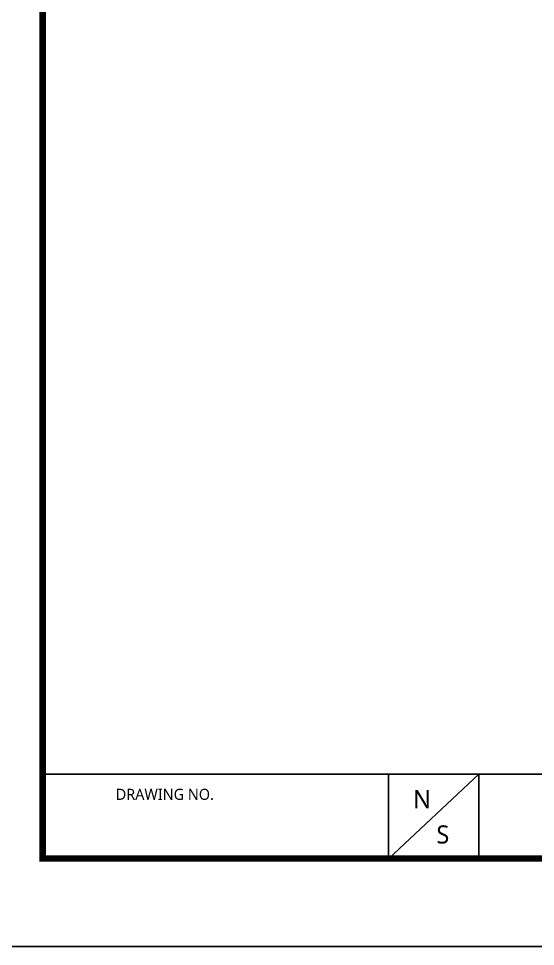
# Model space of a CAD drawing. Extents: x 16296675745 to 16296677481, y -37409619395 to -37409618123.
# Drawn here: x 16296676482.7 to 16296676602.8, y -37409619187.2 to -37409618971.7 of the extents above; entities that cross this region are included whole.
import ezdxf

# ---------------------------------------------------------------- set-up
doc = ezdxf.new("R2010")
doc.units = 0
doc.header["$LTSCALE"] = 10
doc.header["$MEASUREMENT"] = 0
doc.layers.get('0').update_dxf_attribs({"linetype": 'CONTINUOUS'})
doc.styles.add('Daelim Dimension', font='')
doc.styles.get('Daelim Dimension').set_extended_font_data('NanumGothic')

msp = doc.modelspace()

# ---------------------------------------------------------------- linework, layer by layer
at = {"color": 5}
msp.add_line((16296676488.30303, -37409619147.210213), (16296677012.49032, -37409619147.210213), dxfattribs=at)
at = {"color": 5, "ltscale": 40}
for p, q in [((16296676568.653721, -37409619147.210213), (16296676568.653721, -37409619166.826553)), ((16296676568.653721, -37409619147.210213), (16296676568.653721, -37409619166.826553)), ((16296676589.648081, -37409619147.210213), (16296676568.653721, -37409619166.826553)), ((16296676589.648081, -37409619147.210213), (16296676568.653721, -37409619166.826553)), ((16296676589.648081, -37409619147.210213), (16296676589.648081, -37409619166.826553)), ((16296676589.648081, -37409619147.210213), (16296676589.648081, -37409619166.826553))]:
    msp.add_line(p, q, dxfattribs=at)
at = {"ltscale": 0.5}
msp.add_lwpolyline([(16296676477.834841, -37409619187.177101), (16296677128.834841, -37409619187.177101), (16296677128.834841, -37409618710.177101), (16296676477.834841, -37409618710.177101)], close=True, dxfattribs=at)
at = {"color": 5, "linetype": 'ByBlock', "lineweight": 200, "const_width": 1.5}
msp.add_lwpolyline([(16296676488.30303, -37409619166.75238), (16296677118.30303, -37409619166.75238), (16296677118.30303, -37409618721.25238), (16296676488.30303, -37409618721.25238)], close=True, dxfattribs=at)

# ---------------------------------------------------------------- texts
at = {"color": 5, "ltscale": 40, "style": 'Daelim Dimension'}
msp.add_text('DRAWING NO.', height=2.56901127, dxfattribs=at).set_placement((16296676505.27594, -37409619153.144897))
at = {"char_height": 4.204124, "width": 5.86731056, "attachment_point": 1, "style": 'Daelim Dimension'}
for s, insert in [('N', (16296676574.363911, -37409619150.887917)), ('S', (16296676579.77006, -37409619159.065437))]:
    msp.add_mtext(s, dxfattribs=dict(at, insert=insert))

doc.saveas('drawing.dxf')
